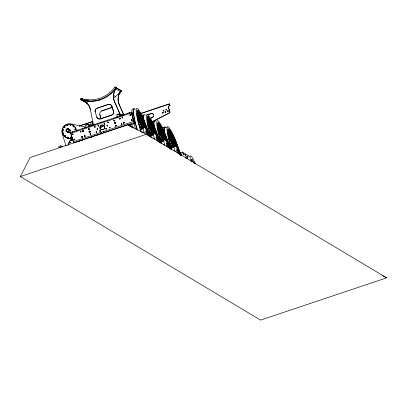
<?xml version="1.0" encoding="UTF-8"?>
<svg xmlns="http://www.w3.org/2000/svg" width="407" height="407" viewBox="0 0 407 407"><rect width="100%" height="100%" fill="white"/><g stroke="black" fill="none" stroke-linecap="round" stroke-linejoin="round"><path stroke-width="0.61" d="M100.677 133.913L101.333 133.7L100.743 133.918M70.696 133.125L73.57 142.191M88.797 128.744C89.825 130.23 87.515 128.505 89.214 129.039M119.719 118.758L119.958 118.412M114.057 120.65L114.387 120.294M184.066 154.172L184.117 154.36M66.117 130.25L66.138 130.683L66.529 129.278M66.173 129.945C70.223 125.02 70.055 135.735 66.153 130.789M131.497 113.975L132.697 113.568L132.519 113.004L131.135 112.184L134.101 121.947L135.729 123.24L128.526 125.651M87.332 103.164A31.364 30.739 -59.1 0 1 86.61 102.94L80.566 99.435L80.957 98.296L81.283 98.402A30.286 29.68 -59.1 0 0 114.749 87.179L114.952 86.895L121.566 90.954L120.864 91.916A31.492 30.866 -59.1 0 1 118.732 94.424M123.509 115.089L122.421 114.438L122.075 115.451L120.274 114.377L119.256 114.718M107.667 125.834L107.072 126.012M165.858 111.986L165.176 112.184M146.505 131.227L146.871 130.215M146.886 132.295L147.248 131.303M167.063 143.508L167.43 142.501M167.44 144.582L167.801 143.585M177.34 149.649L177.706 148.641M177.722 150.722L178.083 149.725M181.069 155.026A9.04 1.18 71.5 0 0 181.415 154.899L182.473 152.07L189.667 156.369M72.075 140.619C72.314 139.046 70.223 140.766 71.795 140.853M20.35 176.562L30.057 157.59L127.783 124.812L146.403 134.279L386.65 277.823L260.597 320.106L20.35 176.562L146.403 134.279M68.345 137.8C68.778 136.482 66.809 137.77 68.172 137.912M75.646 129.635C76.084 128.317 74.11 129.604 75.478 129.747M95.126 127.188C95.386 125.819 93.564 127.31 95.055 127.243M108.486 122.644L107.926 122.741M110.094 127.762L109.529 127.859M120.289 118.844L119.597 118.819M122.716 117.928L121.998 117.974L122.329 117.323M124.323 123.046L123.57 123.112M130.586 115.359L130.265 114.606M163.955 110.892L163.721 110.205M115.313 87.515L115.517 87.23M120.401 90.558L120.604 90.273M90.756 134.539L90.486 133.893M70.416 143.03C71.108 142.007 69.017 142.084 69.745 143.055M82.087 137.337L81.858 136.543M80.566 99.435L84.829 100.524L88.858 100.972A31.492 30.866 -59.1 0 0 110.073 93.854L110.704 93.325A31.492 30.866 -59.1 0 0 115.212 88.538L115.914 87.576L121.566 90.954M115.267 89.525A31.492 30.866 -59.1 0 0 115.776 88.874L116.478 87.917L114.952 86.895M120.416 114.86L114.677 101.979A13.563 13.289 -59.1 0 1 116.463 87.998L115.685 88.818A31.492 30.866 -59.1 0 1 111.177 93.605L110.546 94.139A31.492 30.866 -59.1 0 1 89.331 101.251L85.302 100.804L81.431 99.847A13.563 13.289 -59.1 0 1 90.471 109.982L90.563 110.038A13.563 13.289 -59.1 0 0 81.522 99.903L81.13 99.771M115.776 88.874L116.463 87.998M124.323 114.637L123.779 114.799L119.292 104.736A13.563 13.289 -59.1 0 1 121.077 90.756L120.299 91.575A31.492 30.866 -59.1 0 1 115.791 96.362L115.161 96.897A31.492 30.866 -59.1 0 1 113.192 98.382M121.077 90.756L120.391 91.631A31.492 30.866 -59.1 0 1 119.882 92.282M85.999 127.422L85.811 127.498M103.983 121.495L104.64 121.276L104.121 121.484M94.638 135.862L95.035 135.735M117.007 116.987L117.338 116.895L117.094 117.002M123.779 114.799L124.349 114.576M66.595 129.222C71.103 126.684 69.042 135.165 66.173 130.896M73.082 134.646L72.395 134.62M80.932 132.056L81.105 131.578L80.698 131.237M104.808 124.008L104.121 123.982M121.917 124.084L121.327 124.059M166.427 110.104C166.254 108.125 165.461 111.05 166.417 109.483M168.315 111.315L167.725 111.33M116.219 126.017C114.84 126.15 116.351 125.061 115.893 125.31M74.751 131.263L74.517 131.258M94.226 124.74L94.867 124.552L94.429 124.746M98.067 123.519L97.736 123.535M96.093 135.724L95.833 135.74M60.343 147.344L61.081 146.912L60.724 145.767L58.684 146.449L59.04 147.593L59.89 147.497M103.027 133.028L103.77 132.59L103.409 131.446L101.368 132.133L101.73 133.277L102.574 133.181M150.346 118.34L152.523 117.216A1.959 1.918 -59.1 0 0 153.454 114.723A1.959 1.918 -59.1 0 0 151.083 113.634L147.039 114.993M151.017 118.132L152.523 117.216M151.984 121.841L169.439 112.805A0.753 0.738 -59.1 0 0 169.821 111.905L168.483 107.641A1.659 1.623 -59.1 0 1 169.551 105.555L169.994 105.525L169.683 105.632A1.659 1.623 -59.1 0 0 168.615 107.718L169.948 111.981A0.753 0.738 -59.1 0 1 169.571 112.881L152.116 121.917M67.75 125.727L66.962 125.31L67.526 124.934L67.46 125.656L67.201 125.229L67.801 125.112M73.835 126.984L73.25 126.582L73.891 126.368M72.802 134.707L73.092 134.285L72.767 133.898M83.135 130.764L82.911 131.196L83.252 131.436M83.023 131.324C84.529 130.52 82.173 130.789 82.86 131.263M82.336 137.164L82.606 136.63M100.183 131.176C101.221 129.965 98.708 130.81 100.285 131.237C101.399 130.408 98.886 130.067 99.878 131.156M121.566 123.53L121.378 124.043M88.502 126.791L88.217 126.775M107.784 120.269L107.509 120.258M99.73 134.508L99.517 134.503M125.936 125.442L126.663 125.249L125.956 125.519M114.576 120.93C112.805 120.655 115.267 119.77 114.23 120.874M81.68 137.352L82.026 136.874L81.659 136.426M113.996 118.239L113.711 118.228M79.014 141.422L79.528 141.295L79.273 141.433M91.779 136.996L91.239 137.128L91.753 136.92M97.909 134.895L97.426 135.012L98.067 134.788M82.835 128.688L82.367 128.795L82.804 128.597M116.056 117.353L116.01 117.369M119.46 116.295L119.19 116.443L119.49 116.397M82.433 140.15L82.758 139.972L82.392 140.033M113.334 113.655A3.012 2.956 -59.1 0 1 111.589 115.161L100.544 118.864A3.012 2.956 -59.1 0 1 96.82 116.972L95.167 111.94A3.012 2.956 -59.1 0 1 97.11 108.15L108.155 104.441A3.012 2.956 -59.1 0 1 111.879 106.339L113.533 111.365A3.012 2.956 -59.1 0 1 113.487 113.294M95.167 111.94L95.258 111.996A3.012 2.956 -59.1 0 1 97.202 108.206L108.247 104.497A3.012 2.956 -59.1 0 1 111.971 106.39M112.77 107.199L101.725 110.908L112.281 107.453M79.192 126.002L92.857 121.418M96.82 116.972L96.729 116.916A3.012 2.956 -59.1 0 0 100.453 118.813L111.498 115.105A3.012 2.956 -59.1 0 0 113.441 111.315L111.879 106.339M79.284 126.058L92.949 121.474M88.095 125.173L89.118 124.832L89.296 125.397L88.131 124.242L85.582 125.097L86.06 127.589M117.221 117.135L116.738 114.642L119.287 113.787L120.452 114.947L120.274 114.377M85.796 125.224L88.344 124.369M117.465 114.601L119.505 113.919M89.225 125.575L91.265 124.888L90.914 125.905L89.118 124.832M120.894 114.952L122.421 114.438M91.361 125.132L91.87 124.959A2.712 0.407 -17.4 0 1 94.882 124.384L95.126 124.527M131.156 112.19L70.492 132.601L73.748 142.755L101.954 133.293M136.849 110.913L137.983 110.531L143.371 127.732M70.67 133.41L131.288 113.075M138.522 112.749L139.652 112.368L143.651 127.508M141.137 113.436L140.674 113.161A4.523 4.431 -59.1 0 0 141.814 113.131L169.373 103.887L169.994 105.525M140.674 113.161A4.523 4.431 -59.1 0 0 141.941 113.207L169.5 103.963M99.852 128.139A5.276 5.169 -59.1 0 1 102.121 126.643L104.589 125.9M140.786 116.824L141.921 116.443L144.073 127.345M147.746 114.876L151.216 113.711A1.959 1.918 -59.1 0 1 153.587 114.799M73.255 141.656L101.465 132.194M103.266 131.588L133.872 121.322M147.125 117.053L148.26 116.672L153.648 133.872M104.955 132.29L134.366 122.426M148.799 118.89L149.934 118.508L153.927 133.649M143.508 124.155L144.643 123.779L144.953 127.854M151.063 122.965L152.198 122.583L154.35 133.486M141.58 128.083L143.686 127.447M137.032 114.057L142.709 127.829L144.159 127.376M143.493 127.635L144.648 127.305M143.875 127.579L144.724 127.294L145.645 128.602L148.321 135.546M157.402 123.194L158.537 122.817L163.929 140.013M139.052 124.313L141.784 128.5L143.06 128.073M140.15 129.767L143.127 128.765M159.076 125.03L160.21 124.654L164.204 139.789M141.107 131.547L142.648 132.468L143.92 132.041M153.79 130.296L154.919 129.919L155.23 133.995M164.581 127.874L167.272 126.974M161.34 129.105L162.474 128.724L164.632 139.626M151.338 134.427L153.744 133.618M148.062 125.041L152.472 134.045L154.263 133.542M147.309 120.197L152.991 133.969L154.772 133.471M154.075 133.73L155.001 133.435L155.922 134.748L158.598 141.687M149.328 130.454L152.065 134.646L153.337 134.213M167.684 129.334L168.813 128.958L174.206 146.159M150.997 135.714L153.403 134.91L153.398 133.674L155.001 133.435M169.353 131.171L170.487 130.795L174.481 145.93M152.925 138.609L154.202 138.182M164.067 136.442L165.201 136.06L165.552 140.72M171.622 135.246L172.751 134.865L174.908 145.767M161.554 140.563L164.026 139.759M158.343 131.181L162.749 140.186L164.54 139.682M157.59 126.338L163.268 140.11L164.713 139.657M164.352 139.871L165.278 139.576L166.198 140.888L168.874 147.827M159.61 136.594L162.342 140.786L163.614 140.359M160.709 142.048L163.68 141.051M163.202 144.75L164.479 144.322M174.344 142.582L175.478 142.201L175.788 146.276M171.83 146.703L175.554 145.716L177.086 148.29L179.156 153.968M171.896 146.708L174.522 145.869M167.867 132.478L173.545 146.255L175.173 145.772M167.933 129.604L173.901 146.199L175.325 145.752M169.887 142.735L172.619 146.927L173.896 146.5M170.986 148.189L173.962 147.192M173.906 150.748L174.756 150.463M179.925 152.925L182.473 152.07M180.393 155.24L181.415 154.899M191.972 161.63L191.432 159.905L191.997 159.717M191.432 159.905L192.216 159.758L194.551 163.629M190.914 161.335L191.478 161.141M193.513 162.805L194.078 162.617M83.109 131.324L83.369 130.835M83.216 131.385L83.501 131.023L83.094 130.637M101.114 122.512L100.722 122.573L101.165 122.39M77.915 130.113L77.579 130.281L77.946 130.209M113.497 129.512L113.568 129.553M75.875 142.577L75.509 142.648L75.926 142.46M123.219 126.775L123.525 126.714M85.073 135.948L84.503 135.943L84.707 136.503L84.982 135.979L84.402 135.882L84.687 136.518M130.26 114.662L129.864 115.105L130.403 115.481M163.655 110.241C162.541 110.74 164.367 111.309 163.807 110.261M119.897 118.976C121.011 118.295 118.681 118.147 119.902 119.048M114.306 120.248C113.299 120.752 115.364 121.22 113.929 120.721M163.787 111.004L163.365 110.902M104.416 124.084C105.784 123.194 102.961 123.133 104.411 124.14M131.868 119.78L131.486 120.335M88.812 128.8C87.688 129.472 90.023 129.767 88.945 128.816C87.744 128.48 88.965 130.245 89.164 129.08M88.736 129.426L89.052 128.973M80.693 131.288L80.357 131.939M121.917 123.703L121.408 123.519L121.434 124.115M97.405 128.744L97.095 129.197M121.5 124.094C122.619 123.331 120.289 123.341 121.51 124.166M115.909 125.366C114.886 125.758 116.555 126.119 115.939 126.053C115.156 126.048 115.573 124.898 116.153 125.453M72.761 133.949L72.426 134.6M115.837 125.992L116.107 125.458M96.388 132.356L96.607 131.756M90.588 133.969C89.443 133.878 90.771 135.18 90.619 134.01M82.295 136.406L81.919 136.961L82.535 137.174L82.494 136.452L81.797 136.793L82.331 137.245M74.364 139.067C73.143 139.606 75.158 140.273 74.562 139.113M90.42 133.918L90.217 134.493M90.502 133.964L90.181 134.412M174.16 145.925L173.952 147.156L175.096 151.541M144.724 127.294L143.122 127.533L143.05 127.956L144.261 133.12M142.709 127.829L136.981 113.492M165.278 139.576L163.675 139.815L163.604 140.237L164.815 145.401M173.545 146.255L167.816 131.914M88.935 128.846L88.568 129.253M84.605 136.442C85.882 136.437 84.101 135.241 84.519 136.416M163.756 110.251L163.202 110.383L163.492 110.979M168.116 110.673L167.689 110.882L167.77 111.345M167.821 111.36L168.244 111.152L168.162 110.689M165.568 111.528L165.156 112.123M162.719 113.07L163.131 112.474M130.087 115.43L130.576 114.886M120.136 118.401L119.653 118.62L119.912 119.027M131.975 119.79C130.515 119.643 132.377 121.372 132.133 119.907M108.262 122.156L107.86 122.604M108.008 122.766L108.313 122.171M109.61 127.884L109.915 127.289M106.196 128.434C104.619 128.424 106.812 129.965 106.283 128.47M97.492 128.749C95.976 128.938 98.621 129.925 97.39 128.688M100.178 131.258L99.863 131.156M96.551 131.736L96.123 131.787L96.189 132.265M80.8 131.298C79.324 131.166 81.191 132.891 80.957 131.415M96.301 132.351L96.81 132.143L96.53 131.705M84.692 136.498L85.048 135.958M65.283 135.704C63.874 136.126 66.199 136.95 65.374 135.735M114.479 120.299L114.016 120.436L114.235 120.945M131.344 126.908L131.802 126.989M192.216 159.758L191.672 159.656L191.519 161.793M82.936 131.303C84.28 131.787 82.891 129.925 82.85 131.186M85.796 127.233L71.632 124.018A7.682 7.53 -59.1 0 0 62.006 133.186L66.026 145.899M168.208 110.709L167.562 110.806L167.852 111.406M165.659 111.564L165.069 111.574L165.222 112.205M163.192 112.474L162.591 112.591L162.948 113.156L163.258 112.551L162.52 112.429L162.754 113.115M130.474 114.708L129.808 114.83L130.087 115.456M131.873 119.724L132.255 120.386L131.43 120.37M122.278 116.982C123.499 118.9 120.625 117.135 122.7 117.511M119.958 118.295L120.294 118.478M123.657 123.173L124.155 123.077L124.201 122.568M114.291 120.192L114.448 120.274M108.343 122.181L107.83 122.202L107.957 122.751M109.946 127.299L109.503 127.798M106.298 128.47L105.739 128.658L105.912 129.197M95.029 126.648C93.808 126.689 95.396 127.808 94.999 126.638M96.632 131.766L96.149 132.183M96.403 132.412L96.088 132.204M90.4 133.862L90.797 134.122M84.605 136.472C85.78 136.828 84.625 135.114 84.519 136.314M82.3 136.355L82.662 136.594M90.669 134L90.145 133.913L90.14 134.447M382.137 275.529L386.65 277.823M115.883 126.084L115.613 125.86M88.787 129.512L88.517 129.294M83.364 130.759L82.845 130.718L82.896 131.263M115.212 88.538L120.864 91.916M110.485 93.508L111.05 93.844M113.563 95.345L115.669 96.601M116.371 87.943A13.563 13.289 -59.1 0 0 114.581 101.923L114.677 101.979M120.986 90.7A13.563 13.289 -59.1 0 0 119.2 104.68L119.292 104.736M132.697 113.568L131.319 112.759L134.076 121.652L135.551 122.67L135.729 123.24M100.081 99.384L100.646 99.725M131.13 119.643L132.219 120.289M88.324 100.941L88.889 101.277M88.044 100.926L88.517 101.206M127.783 124.812L133.231 128.068M87.24 100.855L87.714 101.14M86.432 100.768L86.905 101.048M85.628 100.656L86.101 100.936M84.829 100.524L85.302 100.804M80.957 98.296L81.848 98.743A30.286 29.68 -59.1 0 0 82.59 98.967M84.035 100.371L84.508 100.651M83.247 100.193L83.72 100.478M82.458 100L82.931 100.285M81.68 99.786L82.153 100.066M80.957 99.562L86.61 102.94M101.089 118.625L99.781 114.698L101.17 119.124M100.712 118.356L101.175 118.63M102.121 126.643L102.213 126.694A5.276 5.169 -59.1 0 0 99.944 128.195M103.409 131.446L105.047 132.423M60.724 145.767L62.357 146.744M166.483 109.483L165.939 109.519L165.898 109.992M165.532 111.487L165.853 111.788M165.094 112.123L165.639 112.093L165.613 111.543M124.232 122.548L123.545 122.522L123.672 123.173M104.782 123.413L104.278 123.377L104.151 123.957M106.196 128.409L106.456 128.612M71.027 124.913L70.426 125.03L70.589 125.554M73.062 134.056L72.309 134.122L72.583 134.742M63.146 130.464L63.121 129.787L63.696 129.991M63.726 133.074L63.121 133.196L63.283 133.715M90.593 133.954L90.685 134.488L90.756 134.157M116.214 125.519L115.664 125.819M110.078 127.422L109.437 127.32L109.559 127.869M107.102 126.022L107.046 125.417L107.657 125.656M98.102 125.895C99.532 126.872 98.525 124.262 98.158 125.855M97.029 129.217L97.421 129.355L97.639 128.917M170.126 143.691L172.685 147.619L172.619 146.927M159.849 137.551L162.408 141.478L162.342 140.786M149.567 131.41L152.132 135.338L152.065 134.646M139.291 125.27L141.85 129.192L141.784 128.5M168.467 136.533L173.245 146.296L168.62 137.322M158.191 130.393L162.968 140.156M147.914 124.252L152.691 134.015M137.637 118.111L142.414 127.874L137.785 118.9M124.349 122.726L123.83 122.461L123.601 123.092M119.2 104.68L123.687 114.759M114.581 101.923L120.319 114.805M117.399 116.02L117.399 116.366M89.347 126.368L89.153 125.677L89.438 126.353M157.54 125.773L163.441 140.089M147.258 119.633L153.159 133.944M172.858 135.083L179.609 154.553M162.581 128.943L169.332 148.413M152.299 122.802L159.056 142.272M142.023 116.661L148.616 135.602M89.326 132.499L89.164 132.189L89.225 132.519M167.984 129.299L174.054 146.179M157.707 123.158L163.777 140.039M157.657 123.463L163.624 140.059M147.426 117.013L153.495 133.898M147.375 117.323L153.342 133.918M137.149 110.872L143.218 127.757M137.098 111.182L143.066 127.778M180.652 155.174C177.355 146.255 174.979 136.437 168.89 128.943L168.02 129.09C167.226 135.999 170.126 142.786 171.774 149.405M170.37 149.033C167.073 140.115 164.698 130.296 158.613 122.802L157.738 122.95C156.944 130.057 159.971 137.027 161.66 143.829M160.093 142.893C156.797 133.974 154.421 124.155 148.336 116.661L147.461 116.809C146.668 123.916 149.695 130.886 151.384 137.688M154.538 139.26L153.398 134.87M149.817 136.752C146.52 127.829 144.144 118.015 138.054 110.521L137.184 110.668C136.386 117.964 139.54 125.097 141.265 132.077M169.373 103.887L169.867 105.449M169.012 129.075L174.216 145.681M158.735 122.929L163.94 139.54M148.453 116.789L153.846 133.995M138.177 110.648L143.569 127.854M94.882 124.384L95.045 124.893M91.87 124.959L92.033 125.473A2.712 0.407 -17.4 0 1 92.71 125.259M89.382 131.176L89.749 132.351M90.12 133.532L90.486 134.707M82.987 130.245L83.12 130.672M191.646 159.946L192.196 161.696M142.648 132.468L142.806 132.997M122.38 117.252L122.441 117.582L122.197 116.992M170.798 131.313L174.623 145.808M160.521 125.173L164.347 139.667M150.244 119.032L154.07 133.527M139.962 112.892L143.788 127.386M173.168 135.882L175.137 145.843M162.892 129.741L164.855 139.703M152.61 123.601L154.579 133.562M142.333 117.46L144.302 127.422M119.287 113.787L119.77 116.28M88.131 124.242L88.609 126.735M90.471 109.982L93.34 124.583M175.885 143.376L176.165 147.054M165.608 137.235L165.883 140.914M155.326 131.095L155.606 134.773M145.05 124.949L145.33 128.627M153.597 116.224A1.959 1.918 -59.1 0 1 153.047 117.018M87.805 101.19A31.364 30.739 -59.1 0 0 88.614 101.262L89.423 101.307A31.492 30.866 -59.1 0 0 93.483 101.221M86.198 100.992A31.364 30.739 -59.1 0 1 85.394 100.86M83.811 100.534A31.364 30.739 -59.1 0 1 81.522 99.903M87.164 99.913A30.286 29.68 -59.1 0 1 86.391 99.807M84.86 99.532A30.286 29.68 -59.1 0 1 84.096 99.364M99.873 99.974A31.492 30.866 -59.1 0 1 99.084 100.203M98.296 100.412A31.492 30.866 -59.1 0 1 97.502 100.6M96.703 100.768A31.492 30.866 -59.1 0 1 95.101 101.038M87.164 103.002A13.563 13.289 -59.1 0 0 86.045 102.605A31.364 30.739 -59.1 0 0 86.767 102.823M87.256 103.057A13.563 13.289 -59.1 0 0 86.136 102.661A31.364 30.739 -59.1 0 0 86.859 102.879M99.873 114.754A3.012 2.956 -59.1 0 1 101.816 110.963M117.374 116.84A2.712 0.407 -17.4 0 1 117.389 116.667M93.04 125.168A2.712 0.407 -17.4 0 1 93.681 125.01M115.42 123.667A0.529 0.519 -59.1 0 1 114.682 123.25A0.529 0.519 -59.1 0 1 115.334 122.69A0.529 0.519 -59.1 0 1 115.624 123.489M90.13 132.041A0.529 0.519 -59.1 0 1 89.337 132.122A0.529 0.519 -59.1 0 1 89.408 131.324A0.529 0.519 -59.1 0 1 90.176 131.517M72.258 137.607A7.143 7 -59.1 0 1 62.495 133.486A7.143 7 -59.1 0 1 68.127 124.257A7.143 7 -59.1 0 1 76.257 131.059M69.953 124.277A7.143 7 -59.1 0 1 76.328 129.94M72.451 137.724A7.143 7 -59.1 0 1 62.495 132.804M62.408 132.194A7.143 7 -59.1 0 1 62.775 129.131M63.975 126.964A7.143 7 -59.1 0 1 68.117 124.415M69.287 129.609A1.659 1.623 -59.1 0 1 70.594 132.117A1.659 1.623 -59.1 0 1 67.771 132.041M70.121 130.245A1.358 1.328 -59.1 0 1 70.345 130.51M69.617 132.534A1.358 1.328 -59.1 0 1 68.6 132.463M69.505 129.935A1.358 1.328 -59.1 0 1 69.836 130.047M68.641 129.36A1.358 1.328 -59.1 0 1 68.864 129.63M69.012 129.945A1.358 1.328 -59.1 0 1 69.042 130.642M68.722 131.268A1.358 1.328 -59.1 0 1 68.452 131.497M68.137 131.649A1.358 1.328 -59.1 0 1 67.445 131.695M66.611 131.115A1.358 1.328 -59.1 0 1 66.463 130.8M66.433 130.103A1.358 1.328 -59.1 0 1 66.555 129.767M67.018 129.248A1.358 1.328 -59.1 0 1 67.338 129.09M68.025 129.05A1.358 1.328 -59.1 0 1 68.356 129.167M68.172 145.35A11.676 11.447 -59.1 0 1 68.9 143.02M69.154 142.465A11.676 11.447 -59.1 0 1 70.085 140.883M70.447 140.395A11.676 11.447 -59.1 0 1 72.136 138.629M67.979 145.233A11.676 11.447 -59.1 0 1 72.415 138.136M185.821 158.145A19.058 2.493 71.5 0 1 186.325 156.319M186.94 158.532A19.058 2.493 71.5 0 1 188.258 156.497M187.225 158.343A18.081 2.366 71.5 0 1 188.049 156.98M190.486 160.694A18.081 2.366 71.5 0 1 195.36 163.873M130.148 126.389A15.069 1.969 71.5 0 1 130.047 125.01M131.553 124.751A15.069 1.969 71.5 0 1 133.348 128.007M162.749 128.927A28.627 3.744 71.5 0 1 164.036 127.432M164.336 132.85A28.627 3.744 71.5 0 1 165.308 127.004M164.484 132.707A27.874 3.648 71.5 0 1 165.532 127.712M177.427 153.2A3.541 0.463 71.5 0 1 176.694 149.344A3.541 0.463 71.5 0 1 178.592 153.897M171.52 149.654A27.874 3.648 71.5 0 1 169.734 128.444L171.703 131.756A27.874 3.648 71.5 0 1 181.039 155.382M152.467 122.787A28.627 3.744 71.5 0 1 152.783 121.454M153.958 125.992A28.627 3.744 71.5 0 1 155.031 120.864M154.207 126.567A27.874 3.648 71.5 0 1 155.255 121.571M167.15 147.059A3.541 0.463 71.5 0 1 166.346 143.183A3.541 0.463 71.5 0 1 168.066 146.902M161.238 143.508A27.874 3.648 71.5 0 1 159.458 122.298L161.426 125.615A27.874 3.648 71.5 0 1 170.762 149.242M142.191 116.646A28.627 3.744 71.5 0 1 143.478 115.145M143.681 119.851A28.627 3.744 71.5 0 1 145.462 115.334M144.027 121.128A27.874 3.648 71.5 0 1 144.027 115.593M156.578 140.044A3.541 0.463 71.5 0 1 156.222 137.139A3.541 0.463 71.5 0 1 158.038 141.616M150.961 137.368A27.874 3.648 71.5 0 1 149.176 116.158L151.15 119.47A27.874 3.648 71.5 0 1 160.485 143.101M92.521 124.374A28.627 3.744 71.5 0 1 92.852 122.38M92.796 124.384A27.874 3.648 71.5 0 1 92.959 123.407M90.105 125.285A27.874 3.648 71.5 0 1 91.356 123.83M135.551 129.024A28.627 3.744 71.5 0 1 133.984 123.275M133.069 119.358A28.627 3.744 71.5 0 1 133.201 109.005M137.164 129.752A28.627 3.744 71.5 0 1 135.185 109.193M137.424 130.271A27.874 3.648 71.5 0 1 134.697 109.29M146.301 133.898A3.541 0.463 71.5 0 1 145.945 130.998A3.541 0.463 71.5 0 1 147.761 135.475M140.878 131.848A27.874 3.648 71.5 0 1 138.899 110.017L140.868 113.329A27.874 3.648 71.5 0 1 150.203 136.961M62.754 129.919C63.294 131.375 63.848 128.8 62.754 129.919M62.892 133.175C63.431 134.625 63.985 132.056 62.892 133.175M64.245 127.004C64.784 128.459 65.344 125.885 64.245 127.004M64.443 127.121C64.983 128.576 65.537 126.002 64.443 127.121M64.627 135.892C65.166 137.347 65.72 134.773 64.627 135.892M67.486 137.347C68.025 138.802 68.585 136.228 67.486 137.347M70.192 125.01C70.732 126.465 71.291 123.891 70.192 125.01M70.711 137.149C71.25 138.604 71.81 136.03 70.711 137.149M70.904 137.266C71.449 138.721 72.003 136.147 70.904 137.266M73.056 126.465C73.596 127.92 74.15 125.346 73.056 126.465M73.876 139.342C74.644 141.056 75.142 138.146 73.876 139.342M74.791 129.182C75.331 130.637 75.885 128.063 74.791 129.182M98.046 125.58C98.703 127.147 99.166 124.374 98.046 125.58M107 125.697C107.423 126.847 107.809 124.715 107 125.697M69.419 142.481C70.045 144.287 70.798 141.132 69.419 142.481M71.001 140.171C71.627 141.977 72.38 138.823 71.001 140.171M88.64 125.366L88.94 126.216L88.655 125.366M119.8 114.916L120.101 115.761L119.841 114.942M120.314 115.222L120.614 116.071L120.33 115.222M183.211 153.52L183.476 154.314L183.226 153.515M183.572 153.734L183.847 154.523L183.582 153.729M184.89 154.655L184.987 154.94L184.895 154.655M185.266 154.746L185.546 155.535L185.282 154.741M185.628 154.96L185.902 155.754L185.638 154.96M110.455 130.616L111.106 130.423L110.485 130.591M107.199 131.705L107.85 131.517L107.229 131.685M129.075 112.943L129.436 112.846L129.126 112.917M72.426 131.944L72.782 131.848L72.451 131.929M84.524 127.89L84.875 127.793L84.544 127.874M127.162 113.619L127.778 113.456L127.162 113.619M116.748 128.546L117.389 128.373L116.789 128.52M131.293 113.609L131.827 113.467L131.293 113.609M122.375 126.653L123.097 126.46L122.375 126.653M129.624 124.466L130.24 124.303L129.624 124.466M129.828 124.588L130.444 124.425L129.869 124.567M133.023 123.326L133.638 123.163L133.058 123.306M133.226 123.448L133.842 123.285L133.226 123.448M102.986 129.64A2.411 2.361 -59.1 0 0 103.877 125.57A2.411 2.361 -59.1 0 0 99.954 126.887A2.411 2.361 -59.1 0 0 102.986 129.64M103.088 129.701A2.411 2.361 -59.1 0 0 103.983 125.631A2.411 2.361 -59.1 0 0 100.056 126.948A2.411 2.361 -59.1 0 0 103.088 129.701M89.845 132.173A0.529 0.519 -59.1 0 0 89.927 131.268A0.529 0.519 -59.1 0 0 89.113 131.665A0.529 0.519 -59.1 0 0 89.845 132.173M115.339 123.621A0.529 0.519 -59.1 0 0 115.42 122.716A0.529 0.519 -59.1 0 0 114.606 123.112A0.529 0.519 -59.1 0 0 115.339 123.621M89.682 132.138A0.529 0.519 -59.1 0 0 89.876 131.247A0.529 0.519 -59.1 0 0 89.021 131.537A0.529 0.519 -59.1 0 0 89.682 132.138M115.176 123.586A0.529 0.519 -59.1 0 0 115.369 122.695A0.529 0.519 -59.1 0 0 114.515 122.985A0.529 0.519 -59.1 0 0 115.176 123.586M68.172 131.909A1.659 1.623 -59.1 0 0 68.783 129.105A1.659 1.623 -59.1 0 0 66.087 130.011A1.659 1.623 -59.1 0 0 68.172 131.909"/></g></svg>
